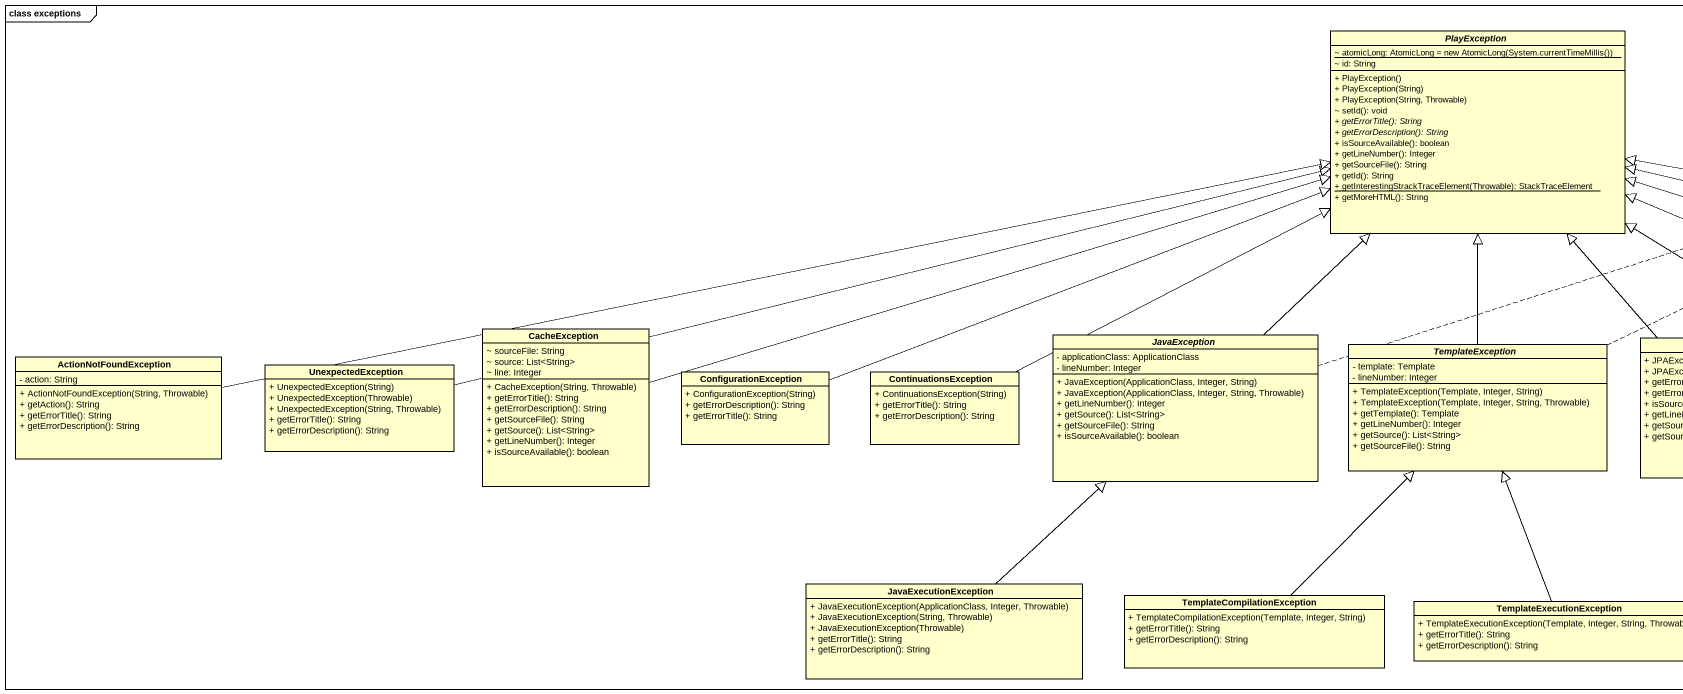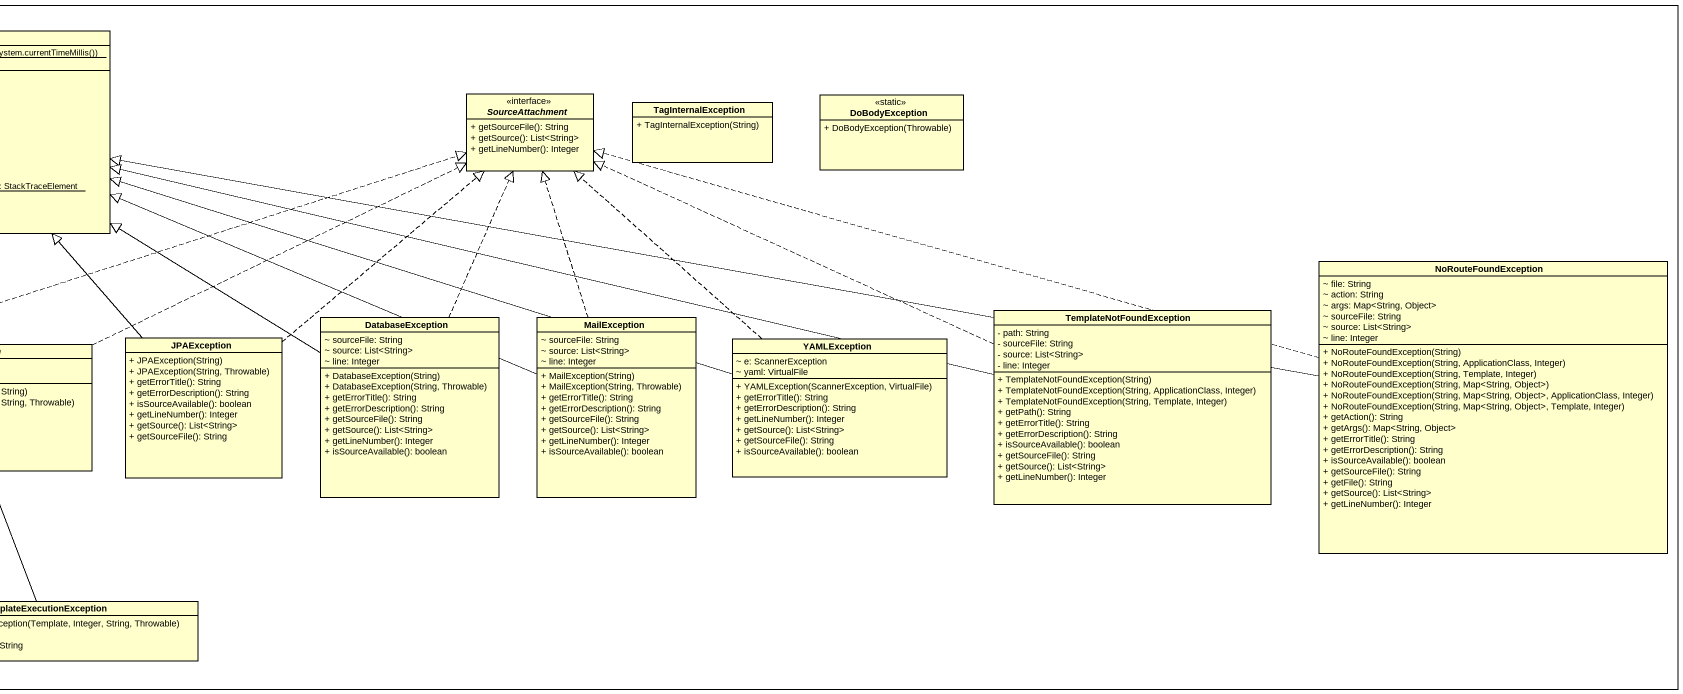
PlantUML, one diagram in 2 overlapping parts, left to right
@startuml
mainframe class exceptions
hide circle
hide empty members
skinparam classAttributeIconSize 0
abstract class PlayException {
  {static} {field} ~ atomicLong: AtomicLong = new AtomicLong(System.currentTimeMillis())
  ~ id: String
  + PlayException()
  + PlayException(String)
  + PlayException(String, Throwable)
  ~ setId(): void
  {abstract} + getErrorTitle(): String
  {abstract} + getErrorDescription(): String
  + isSourceAvailable(): boolean
  + getLineNumber(): Integer
  + getSourceFile(): String
  + getId(): String
  {static} + getInterestingStrackTraceElement(Throwable): StackTraceElement
  + getMoreHTML(): String
}
interface SourceAttachment <<interface>> {
  + getSourceFile(): String
  + getSource(): List<String>
  + getLineNumber(): Integer
}
class TagInternalException {
  + TagInternalException(String)
}
class DoBodyException <<static>> {
  + DoBodyException(Throwable)
}
class NoRouteFoundException {
  ~ file: String
  ~ action: String
  ~ args: Map<String, Object>
  ~ sourceFile: String
  ~ source: List<String>
  ~ line: Integer
  + NoRouteFoundException(String)
  + NoRouteFoundException(String, ApplicationClass, Integer)
  + NoRouteFoundException(String, Template, Integer)
  + NoRouteFoundException(String, Map<String, Object>)
  + NoRouteFoundException(String, Map<String, Object>, ApplicationClass, Integer)
  + NoRouteFoundException(String, Map<String, Object>, Template, Integer)
  + getAction(): String
  + getArgs(): Map<String, Object>
  + getErrorTitle(): String
  + getErrorDescription(): String
  + isSourceAvailable(): boolean
  + getSourceFile(): String
  + getFile(): String
  + getSource(): List<String>
  + getLineNumber(): Integer
}
class CacheException {
  ~ sourceFile: String
  ~ source: List<String>
  ~ line: Integer
  + CacheException(String, Throwable)
  + getErrorTitle(): String
  + getErrorDescription(): String
  + getSourceFile(): String
  + getSource(): List<String>
  + getLineNumber(): Integer
  + isSourceAvailable(): boolean
}
abstract class JavaException {
  - applicationClass: ApplicationClass
  - lineNumber: Integer
  + JavaException(ApplicationClass, Integer, String)
  + JavaException(ApplicationClass, Integer, String, Throwable)
  + getLineNumber(): Integer
  + getSource(): List<String>
  + getSourceFile(): String
  + isSourceAvailable(): boolean
}
class JPAException {
  + JPAException(String)
  + JPAException(String, Throwable)
  + getErrorTitle(): String
  + getErrorDescription(): String
  + isSourceAvailable(): boolean
  + getLineNumber(): Integer
  + getSource(): List<String>
  + getSourceFile(): String
}
class DatabaseException {
  ~ sourceFile: String
  ~ source: List<String>
  ~ line: Integer
  + DatabaseException(String)
  + DatabaseException(String, Throwable)
  + getErrorTitle(): String
  + getErrorDescription(): String
  + getSourceFile(): String
  + getSource(): List<String>
  + getLineNumber(): Integer
  + isSourceAvailable(): boolean
}
class MailException {
  ~ sourceFile: String
  ~ source: List<String>
  ~ line: Integer
  + MailException(String)
  + MailException(String, Throwable)
  + getErrorTitle(): String
  + getErrorDescription(): String
  + getSourceFile(): String
  + getSource(): List<String>
  + getLineNumber(): Integer
  + isSourceAvailable(): boolean
}
class YAMLException {
  ~ e: ScannerException
  ~ yaml: VirtualFile
  + YAMLException(ScannerException, VirtualFile)
  + getErrorTitle(): String
  + getErrorDescription(): String
  + getLineNumber(): Integer
  + getSource(): List<String>
  + getSourceFile(): String
  + isSourceAvailable(): boolean
}
class TemplateNotFoundException {
  - path: String
  - sourceFile: String
  - source: List<String>
  - line: Integer
  + TemplateNotFoundException(String)
  + TemplateNotFoundException(String, ApplicationClass, Integer)
  + TemplateNotFoundException(String, Template, Integer)
  + getPath(): String
  + getErrorTitle(): String
  + getErrorDescription(): String
  + isSourceAvailable(): boolean
  + getSourceFile(): String
  + getSource(): List<String>
  + getLineNumber(): Integer
}
class ActionNotFoundException {
  - action: String
  + ActionNotFoundException(String, Throwable)
  + getAction(): String
  + getErrorTitle(): String
  + getErrorDescription(): String
}
class UnexpectedException {
  + UnexpectedException(String)
  + UnexpectedException(Throwable)
  + UnexpectedException(String, Throwable)
  + getErrorTitle(): String
  + getErrorDescription(): String
}
class ConfigurationException {
  + ConfigurationException(String)
  + getErrorDescription(): String
  + getErrorTitle(): String
}
class ContinuationsException {
  + ContinuationsException(String)
  + getErrorTitle(): String
  + getErrorDescription(): String
}
abstract class TemplateException {
  - template: Template
  - lineNumber: Integer
  + TemplateException(Template, Integer, String)
  + TemplateException(Template, Integer, String, Throwable)
  + getTemplate(): Template
  + getLineNumber(): Integer
  + getSource(): List<String>
  + getSourceFile(): String
}
class JavaExecutionException {
  + JavaExecutionException(ApplicationClass, Integer, Throwable)
  + JavaExecutionException(String, Throwable)
  + JavaExecutionException(Throwable)
  + getErrorTitle(): String
  + getErrorDescription(): String
}
class TemplateCompilationException {
  + TemplateCompilationException(Template, Integer, String)
  + getErrorTitle(): String
  + getErrorDescription(): String
}
class TemplateExecutionException {
  + TemplateExecutionException(Template, Integer, String, Throwable)
  + getErrorTitle(): String
  + getErrorDescription(): String
}
NoRouteFoundException -left-|> PlayException
NoRouteFoundException .left.|> SourceAttachment
CacheException -right-|> PlayException
JavaException -up-|> PlayException
JavaException .right.|> SourceAttachment
JPAException -up-|> PlayException
JPAException .up.|> SourceAttachment
DatabaseException -up-|> PlayException
DatabaseException .up.|> SourceAttachment
MailException -left-|> PlayException
MailException .up.|> SourceAttachment
YAMLException -left-|> PlayException
YAMLException .up.|> SourceAttachment
TemplateNotFoundException -left-|> PlayException
TemplateNotFoundException .left.|> SourceAttachment
ActionNotFoundException -right-|> PlayException
UnexpectedException -right-|> PlayException
ConfigurationException -right-|> PlayException
ContinuationsException -right-|> PlayException
TemplateException -up-|> PlayException
TemplateException .right.|> SourceAttachment
JavaExecutionException -up-|> JavaException
TemplateCompilationException -up-|> TemplateException
TemplateExecutionException -up-|> TemplateException
@enduml
